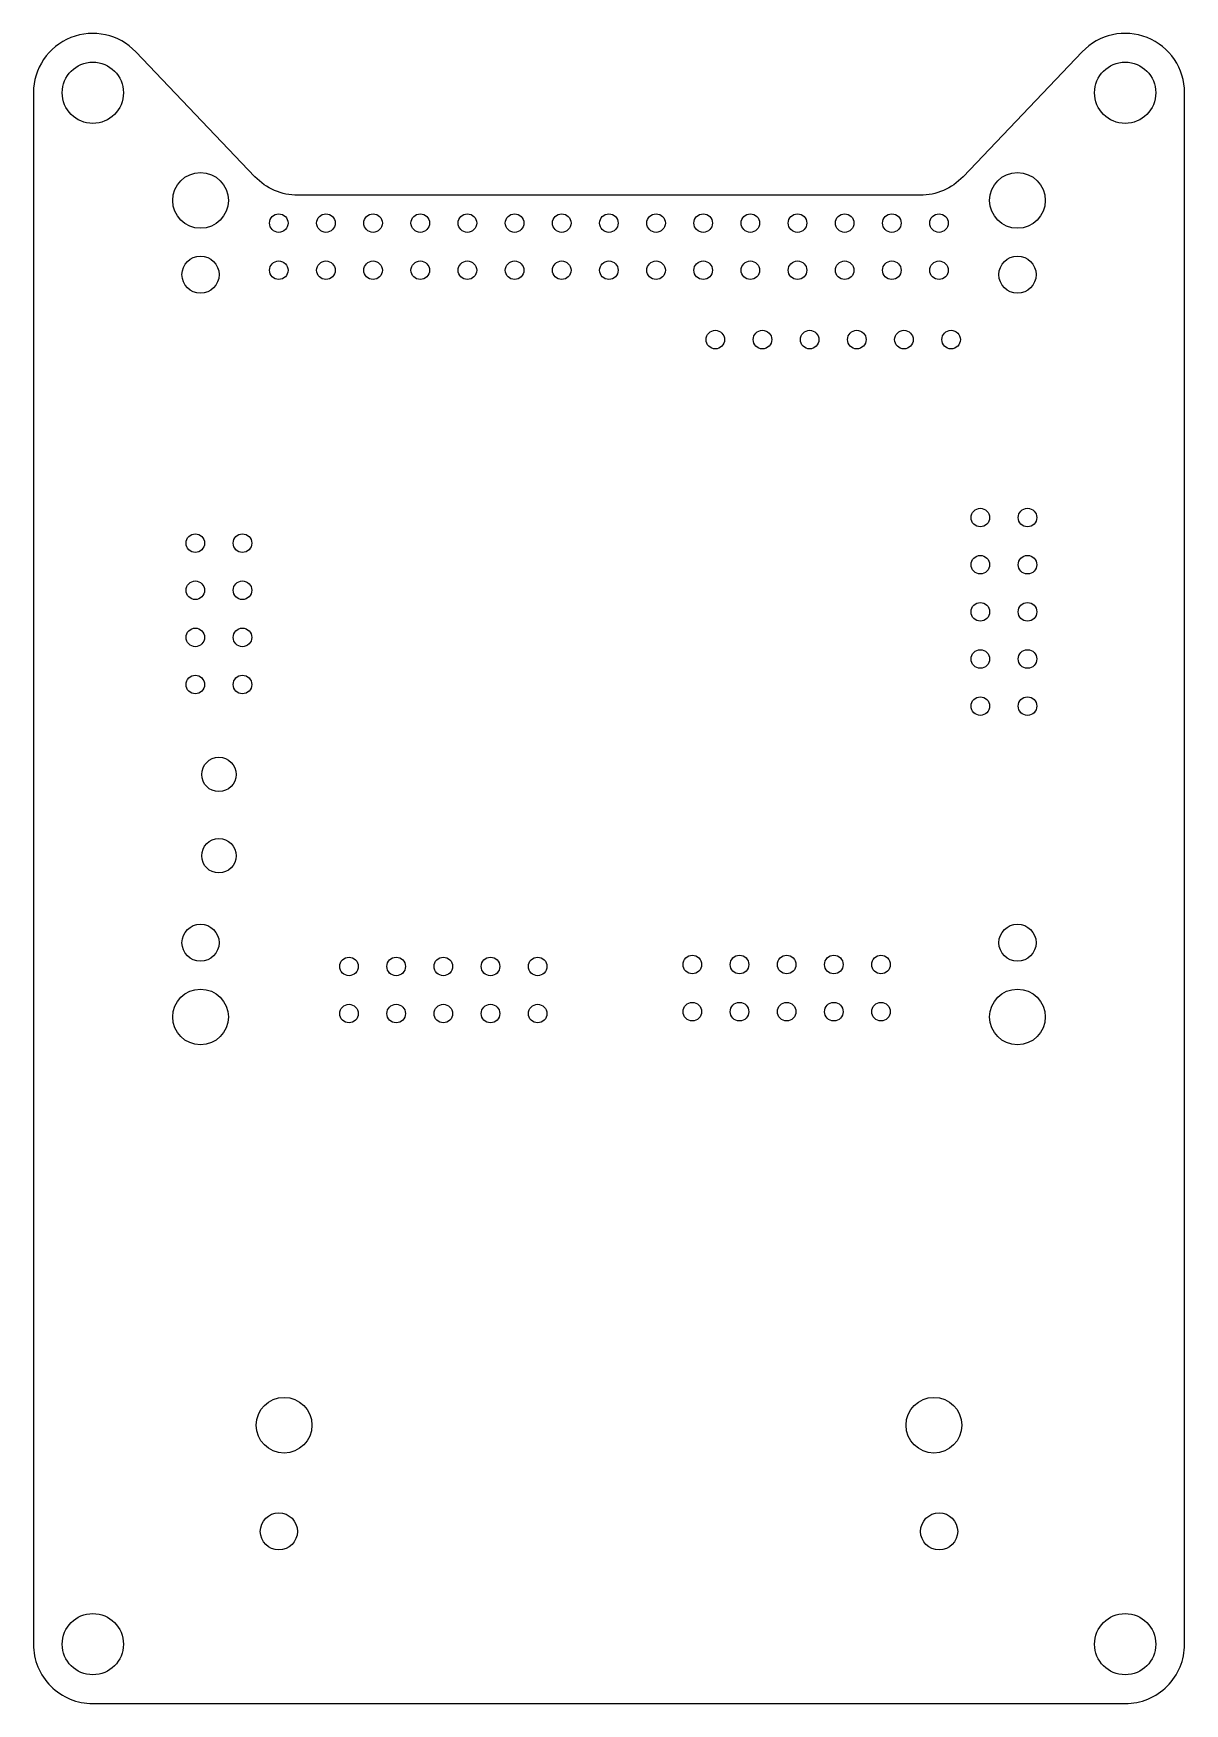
# Model space of a CAD drawing. Header units: millimetres. Extents: x 2.4 to 64.4, y -110.3 to -20.3.
import ezdxf

# ---------------------------------------------------------------- set-up
doc = ezdxf.new("R2010")
doc.units = ezdxf.units.MM
doc.layers.get('0').update_dxf_attribs({"linetype": 'CONTINUOUS'})

msp = doc.modelspace()

# ---------------------------------------------------------------- linework, layer by layer
msp.add_lwpolyline([(5.568, -110.287), (61.168, -110.287, 0.414214), (64.368, -107.087), (64.368, -23.487, 0.677033), (58.85, -21.281), (52.436, -28.016, -0.205258), (50.119, -29.009), (16.617, -29.009, -0.205258), (14.299, -28.016), (7.885, -21.281, 0.677033), (2.368, -23.487), (2.368, -107.087, 0.414214)], format="xyb", close=True)
for centre, radius in [((5.568, -23.487), 1.65), ((61.168, -23.487), 1.65), ((11.368, -29.287), 1.5), ((55.368, -29.287), 1.5), ((15.582, -30.509), 0.5), ((18.122, -30.509), 0.5), ((20.662, -30.509), 0.5), ((23.202, -30.509), 0.5), ((25.742, -30.509), 0.5), ((28.282, -30.509), 0.5), ((30.822, -30.509), 0.5), ((33.362, -30.509), 0.5), ((35.902, -30.509), 0.5), ((38.442, -30.509), 0.5), ((40.982, -30.509), 0.5), ((43.522, -30.509), 0.5), ((46.062, -30.509), 0.5), ((48.602, -30.509), 0.5), ((51.142, -30.509), 0.5), ((11.368, -33.287), 1), ((55.368, -33.287), 1), ((15.582, -33.049), 0.5), ((18.122, -33.049), 0.5), ((20.662, -33.049), 0.5), ((23.202, -33.049), 0.5), ((25.742, -33.049), 0.5), ((28.282, -33.049), 0.5), ((30.822, -33.049), 0.5), ((33.362, -33.049), 0.5), ((35.902, -33.049), 0.5), ((38.442, -33.049), 0.5), ((40.982, -33.049), 0.5), ((43.522, -33.049), 0.5), ((46.062, -33.049), 0.5), ((48.602, -33.049), 0.5), ((51.142, -33.049), 0.5), ((39.093, -36.787), 0.5), ((41.633, -36.787), 0.5), ((44.173, -36.787), 0.5), ((46.713, -36.787), 0.5), ((49.253, -36.787), 0.5), ((51.793, -36.787), 0.5), ((53.368, -46.377), 0.5), ((55.908, -46.377), 0.5), ((11.086, -47.755), 0.5), ((13.626, -47.755), 0.5), ((53.368, -48.917), 0.5), ((55.908, -48.917), 0.5), ((11.086, -50.295), 0.5), ((13.626, -50.295), 0.5), ((53.368, -51.457), 0.5), ((55.908, -51.457), 0.5), ((11.086, -52.835), 0.5), ((13.626, -52.835), 0.5), ((53.368, -53.997), 0.5), ((55.908, -53.997), 0.5), ((11.086, -55.375), 0.5), ((13.626, -55.375), 0.5), ((53.368, -56.537), 0.5), ((55.908, -56.537), 0.5), ((12.356, -60.221), 0.925), ((12.356, -64.603), 0.925), ((11.368, -69.287), 1), ((55.368, -69.287), 1), ((19.366, -70.565), 0.5), ((21.906, -70.565), 0.5), ((24.446, -70.565), 0.5), ((26.986, -70.565), 0.5), ((29.526, -70.565), 0.5), ((37.857, -70.463), 0.5), ((40.397, -70.463), 0.5), ((42.937, -70.463), 0.5), ((45.477, -70.463), 0.5), ((48.017, -70.463), 0.5), ((11.368, -73.287), 1.5), ((55.368, -73.287), 1.5), ((19.366, -73.105), 0.5), ((21.906, -73.105), 0.5), ((24.446, -73.105), 0.5), ((26.986, -73.105), 0.5), ((29.526, -73.105), 0.5), ((37.857, -73.003), 0.5), ((40.397, -73.003), 0.5), ((42.937, -73.003), 0.5), ((45.477, -73.003), 0.5), ((48.017, -73.003), 0.5), ((15.868, -95.287), 1.5), ((50.868, -95.287), 1.5), ((15.588, -101.009), 1), ((51.148, -101.009), 1), ((5.568, -107.087), 1.65), ((61.168, -107.087), 1.65)]:
    msp.add_circle(centre, radius)

doc.saveas('drawing.dxf')
